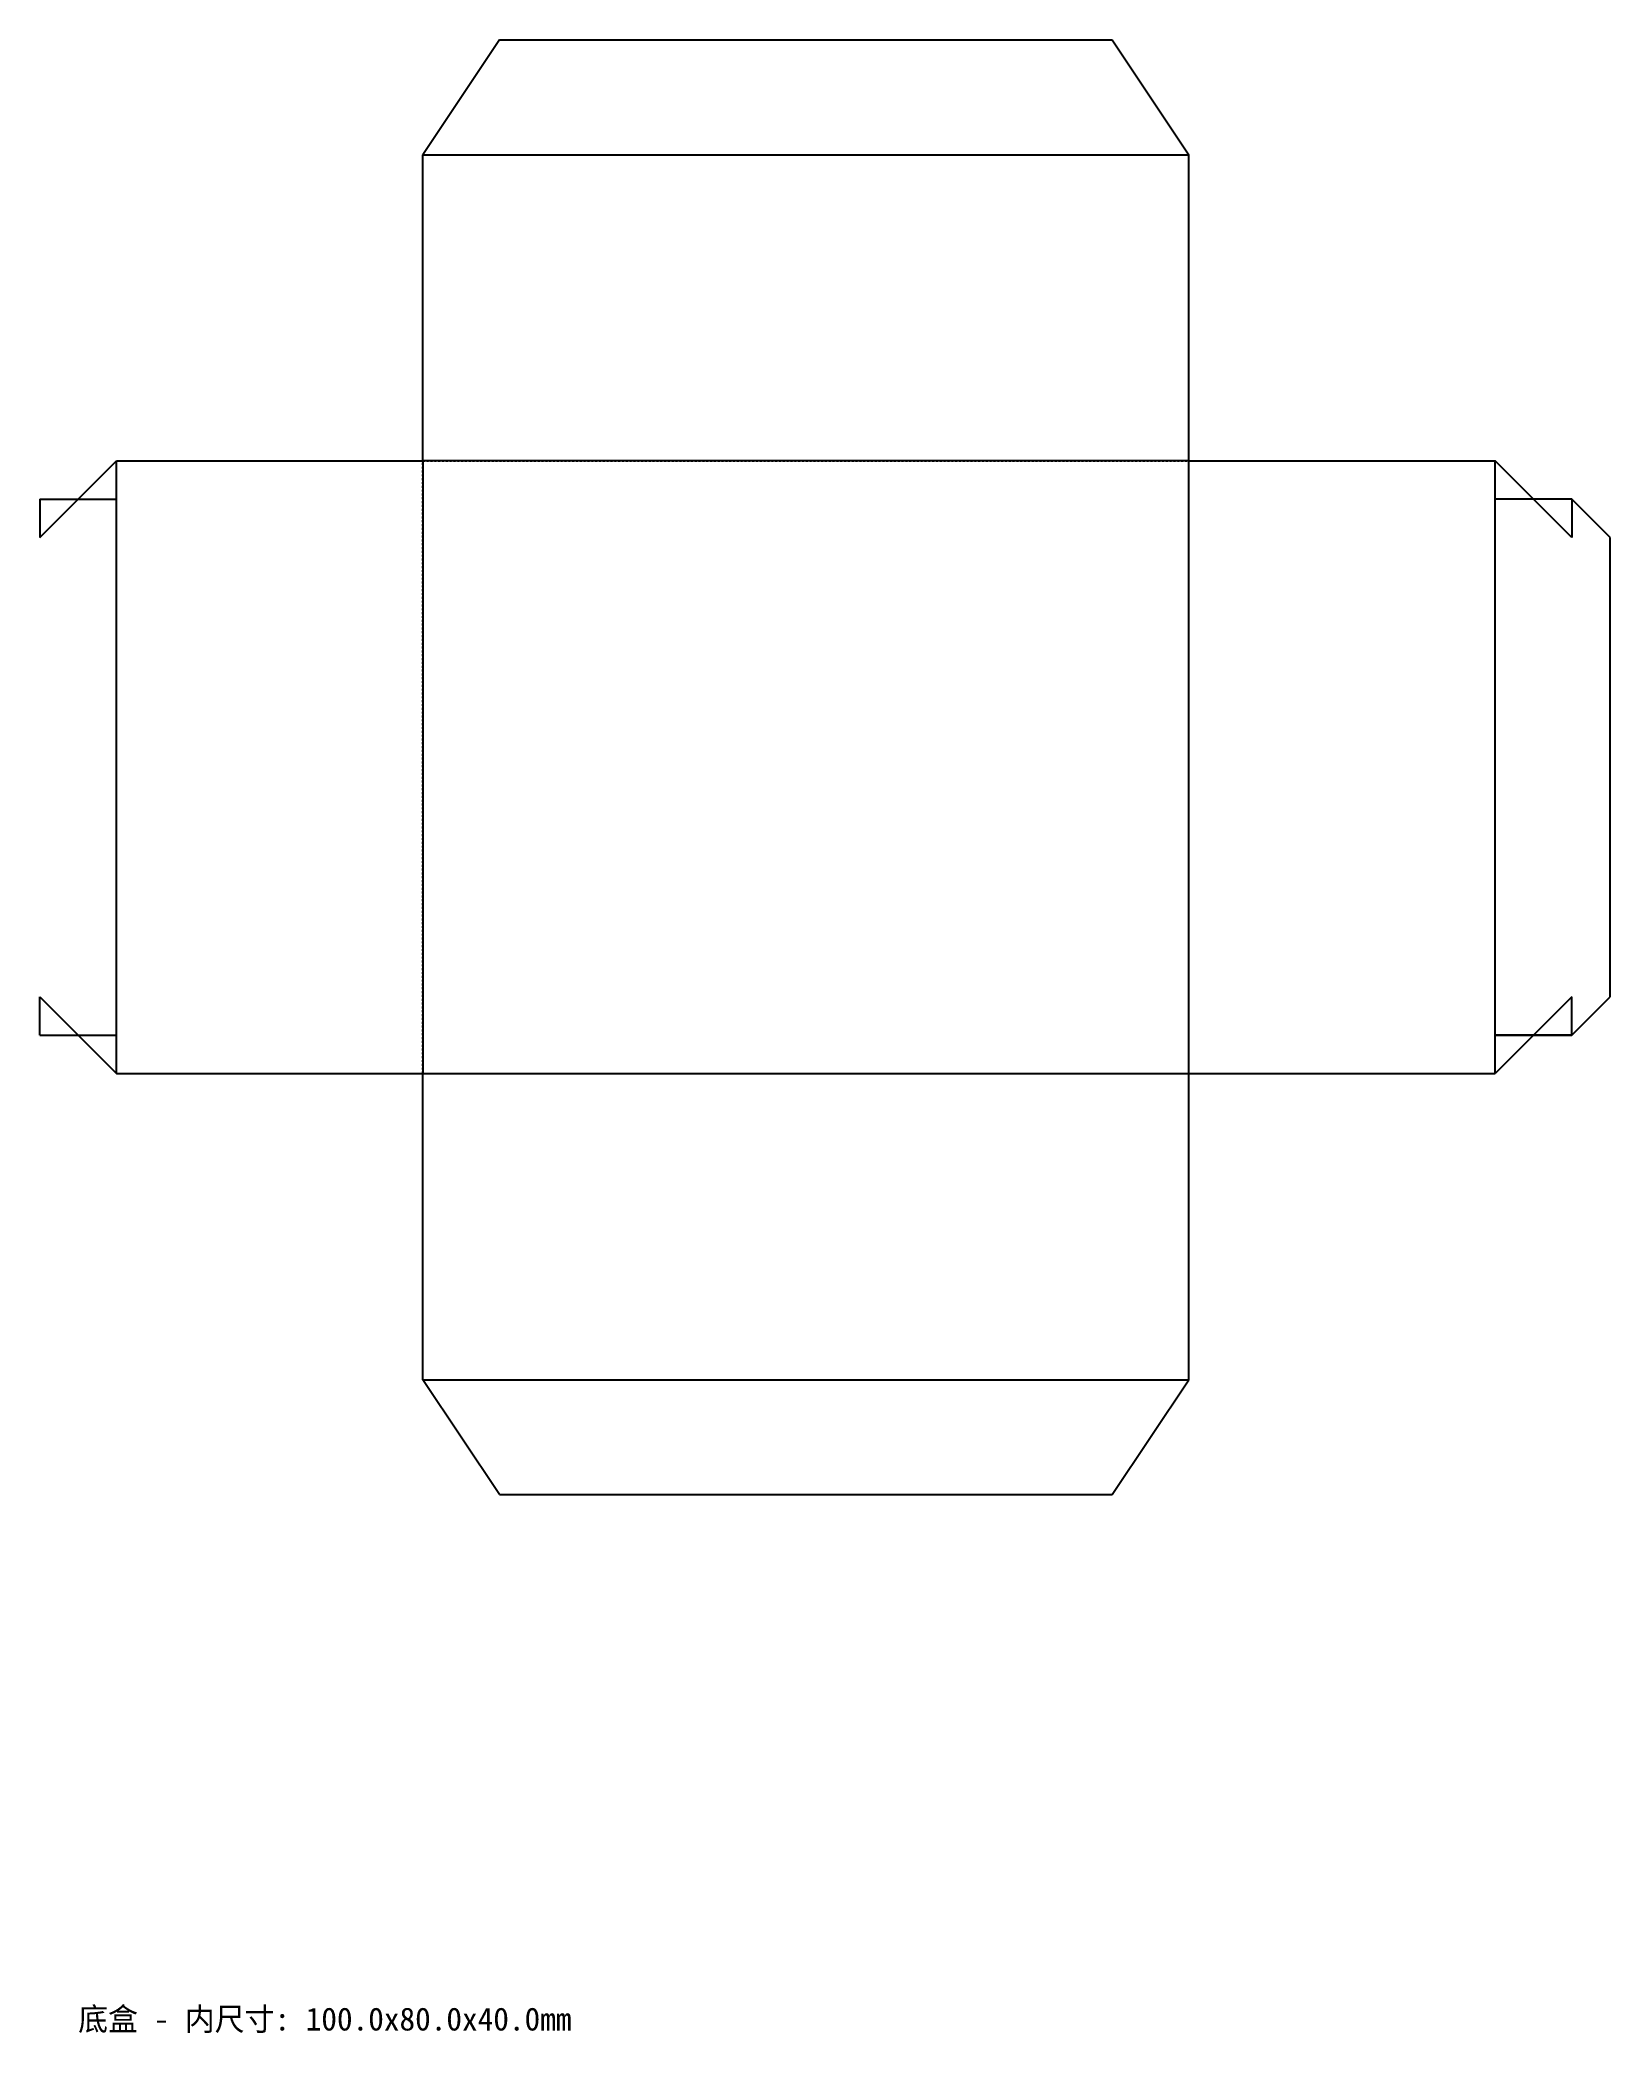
# Model space of a CAD drawing. Header units: metres. Extents: x 0 to 205, y 5 to 265.
import ezdxf

# ---------------------------------------------------------------- set-up
doc = ezdxf.new("R2010")
doc.units = ezdxf.units.M
doc.linetypes.add('DASHED', pattern=[0.5, 0.25, -0.25])
for name, color, linetype in [('ANNO', 7, 'Continuous'), ('CUT', 1, 'Continuous'), ('FOLD', 5, 'Continuous')]:
    doc.layers.add(name, color=color, linetype=linetype)

msp = doc.modelspace()

# ---------------------------------------------------------------- linework, layer by layer
at = {"layer": 'CUT'}
for p, q in [((60, 265), (50, 250)), ((60, 265), (140, 265)), ((140, 265), (150, 250)), ((50, 250), (150, 250)), ((50, 210), (50, 250)), ((150, 210), (150, 250)), ((0, 200), (10, 210)), ((10, 130), (10, 210)), ((10, 210), (50, 210)), ((150, 210), (50, 210)), ((50, 210), (50, 130)), ((150, 130), (150, 210)), ((150, 210), (190, 210)), ((190, 130), (190, 210)), ((200, 200), (190, 210)), ((0, 205), (10, 205)), ((0, 205), (0, 200)), ((200, 205), (190, 205)), ((200, 205), (190, 205)), ((205, 200), (200, 205)), ((200, 205), (200, 200)), ((205, 140), (205, 200)), ((0, 135), (0, 140)), ((0, 140), (10, 130)), ((200, 140), (190, 130)), ((200, 135), (205, 140)), ((200, 135), (200, 140)), ((0, 135), (10, 135)), ((190, 135), (200, 135)), ((200, 135), (190, 135)), ((10, 130), (50, 130)), ((50, 130), (150, 130)), ((50, 90), (50, 130)), ((150, 90), (150, 130)), ((150, 130), (190, 130)), ((50, 90), (150, 90)), ((60, 75), (50, 90)), ((140, 75), (150, 90)), ((60, 75), (140, 75))]:
    msp.add_line(p, q, dxfattribs=at)
at = {"layer": 'FOLD', "linetype": 'DASHED'}
for p, q in [((50, 250), (150, 250)), ((50, 210), (150, 210)), ((50, 130), (50, 210)), ((150, 130), (150, 210)), ((190, 135), (190, 205)), ((50, 130), (150, 130)), ((50, 90), (150, 90))]:
    msp.add_line(p, q, dxfattribs=at)

# ---------------------------------------------------------------- texts
at = {"layer": 'ANNO'}
msp.add_text('底盒 - 内尺寸: 100.0x80.0x40.0mm', height=3, dxfattribs=at).set_placement((5, 5))

doc.saveas('drawing.dxf')
